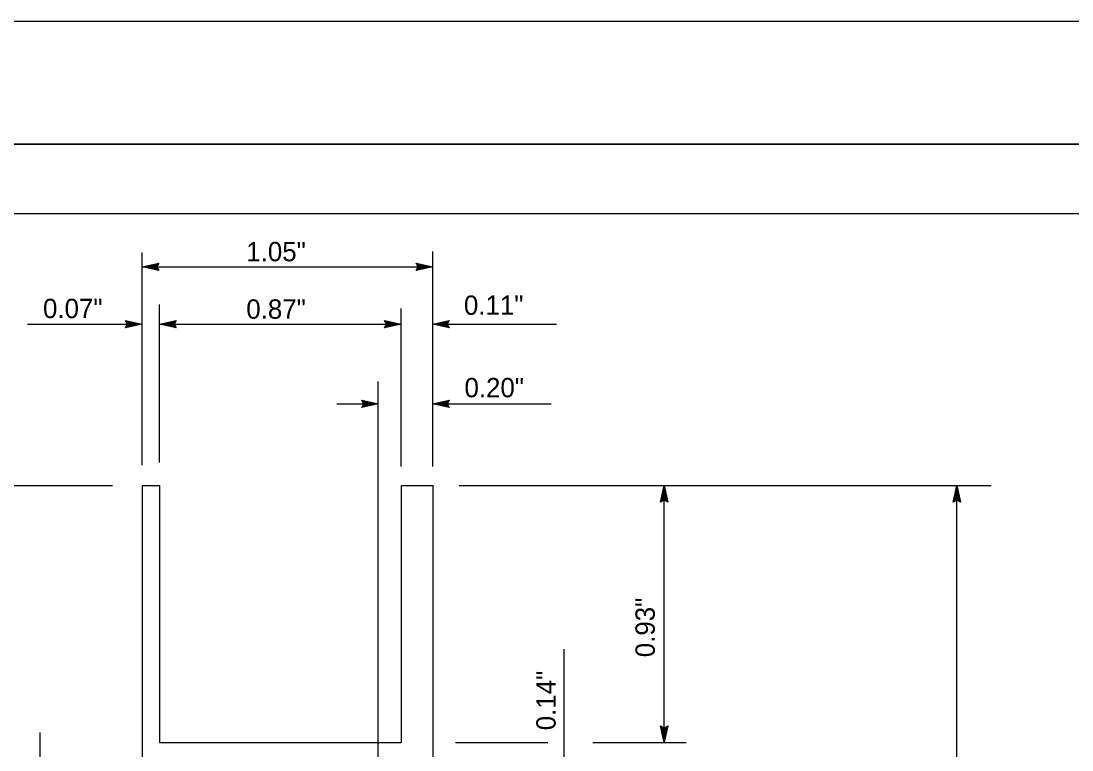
# Model space of a CAD drawing. Extents: x -894 to 866, y -476 to 714.
# Drawn here: x -689.3 to -308.9, y 449.8 to 713.6 of the extents above; entities that cross this region are included whole.
import ezdxf

# ---------------------------------------------------------------- set-up
doc = ezdxf.new("R2010")
doc.units = 0
for name, color, linetype in [('10 Sheet Format', 7, 'Continuous'), ('56 Stage 3 Anno', 7, 'Continuous'), ('57 Undefined', 7, 'Continuous'), ('60 Nongeo Data', 7, 'Continuous')]:
    doc.layers.add(name, color=color, linetype=linetype)

msp = doc.modelspace()

# ---------------------------------------------------------------- linework, layer by layer
at = {"layer": '10 Sheet Format'}
for p, q in [((-863.46, 668.96), (836.55, 668.96)), ((-813.45, 643.96), (811.55, 643.96))]:
    msp.add_line(p, q, dxfattribs=at)
for points in [[(-894.04, 713.56), (865.96, 713.56), (865.96, -476.44), (-894.04, -476.44)], [(-863.46, -431.04), (836.55, -431.04), (836.55, 668.96), (-863.46, 668.96)]]:
    msp.add_lwpolyline(points, close=True, dxfattribs=at)
at = {"layer": '56 Stage 3 Anno'}
for p, q in [((-645.4, 552.87), (-645.4, 629.8)), ((-540.28, 552.41), (-540.28, 630.17)), ((-645.4, 624.66), (-639.4, 625.99)), ((-645.4, 624.66), (-540.28, 624.66)), ((-639.4, 623.32), (-645.4, 624.66)), ((-645.4, 624.66), (-645.4, 624.66)), ((-639.62, 623.68), (-644.02, 624.66)), ((-644.01, 624.67), (-639.63, 625.63)), ((-642.64, 624.66), (-639.81, 625.29)), ((-639.85, 624.04), (-642.64, 624.66)), ((-641.26, 624.66), (-640.05, 624.93)), ((-640.03, 624.39), (-641.26, 624.66)), ((-639.4, 625.99), (-640.2, 624.66)), ((-640.2, 624.66), (-639.4, 623.32)), ((-639.4, 625.99), (-639.4, 625.99)), ((-545.48, 624.66), (-546.28, 626)), ((-546.28, 626), (-546.28, 626)), ((-546.28, 626), (-540.28, 624.66)), ((-540.28, 624.66), (-546.28, 623.33)), ((-546.28, 623.33), (-545.48, 624.66)), ((-546.07, 625.65), (-541.66, 624.66)), ((-541.67, 624.66), (-546.05, 623.69)), ((-543.04, 624.67), (-545.87, 624.04)), ((-545.83, 625.29), (-543.04, 624.67)), ((-545.66, 624.94), (-544.43, 624.67)), ((-544.43, 624.67), (-545.63, 624.4)), ((-540.28, 624.66), (-540.28, 624.66)), ((-639.4, 623.32), (-639.4, 623.32)), ((-546.28, 623.33), (-546.28, 623.33)), ((-639.1, 553.79), (-639.1, 610.94)), ((-551.7, 552.41), (-551.7, 609.56)), ((-650.6, 603.88), (-651.4, 605.22)), ((-651.4, 605.22), (-651.4, 605.22)), ((-651.4, 605.22), (-645.4, 603.88)), ((-651.18, 604.86), (-646.78, 603.88)), ((-639.1, 603.88), (-633.1, 605.21)), ((-637.71, 603.88), (-633.34, 604.85)), ((-633.1, 605.21), (-633.9, 603.88)), ((-633.1, 605.21), (-633.1, 605.21)), ((-556.9, 603.88), (-557.7, 605.22)), ((-557.7, 605.22), (-557.7, 605.22)), ((-557.7, 605.22), (-551.7, 603.88)), ((-557.48, 604.86), (-553.08, 603.88)), ((-540.28, 603.88), (-534.28, 605.21)), ((-538.89, 603.88), (-534.52, 604.85)), ((-534.28, 605.21), (-535.08, 603.88)), ((-534.28, 605.21), (-534.28, 605.21)), ((-686.88, 603.88), (-645.4, 603.88)), ((-645.4, 603.88), (-651.4, 602.55)), ((-651.4, 602.55), (-650.6, 603.88)), ((-651.4, 602.55), (-651.4, 602.55)), ((-646.79, 603.87), (-651.17, 602.91)), ((-648.16, 603.88), (-650.99, 603.25)), ((-650.95, 604.5), (-648.16, 603.88)), ((-650.77, 604.15), (-649.54, 603.88)), ((-649.54, 603.88), (-650.75, 603.61)), ((-645.4, 603.88), (-645.4, 603.88)), ((-639.1, 603.88), (-551.7, 603.88)), ((-633.1, 602.54), (-639.1, 603.88)), ((-639.1, 603.88), (-639.1, 603.88)), ((-633.32, 602.89), (-637.72, 603.88)), ((-636.34, 603.87), (-633.51, 604.5)), ((-633.55, 603.25), (-636.34, 603.87)), ((-634.96, 603.87), (-633.75, 604.14)), ((-633.73, 603.6), (-634.96, 603.87)), ((-633.9, 603.88), (-633.1, 602.54)), ((-633.1, 602.54), (-633.1, 602.54)), ((-551.7, 603.88), (-557.7, 602.55)), ((-557.7, 602.55), (-556.9, 603.88)), ((-557.7, 602.55), (-557.7, 602.55)), ((-553.09, 603.87), (-557.46, 602.91)), ((-554.46, 603.88), (-557.29, 603.25)), ((-557.25, 604.5), (-554.46, 603.88)), ((-557.07, 604.15), (-555.84, 603.88)), ((-555.84, 603.88), (-557.05, 603.61)), ((-551.7, 603.88), (-551.7, 603.88)), ((-540.28, 603.88), (-495.5, 603.88)), ((-534.28, 602.54), (-540.28, 603.88)), ((-540.28, 603.88), (-540.28, 603.88)), ((-534.5, 602.89), (-538.9, 603.88)), ((-537.52, 603.87), (-534.69, 604.5)), ((-534.73, 603.25), (-537.52, 603.87)), ((-536.14, 603.87), (-534.93, 604.14)), ((-534.91, 603.6), (-536.14, 603.87)), ((-535.08, 603.88), (-534.28, 602.54)), ((-534.28, 602.54), (-534.28, 602.54)), ((-559.97, 444.81), (-559.97, 583.09)), ((-575.01, 575.03), (-559.97, 575.03)), ((-565.17, 575.03), (-565.97, 576.37)), ((-565.97, 576.37), (-565.97, 576.37)), ((-565.97, 576.37), (-559.97, 575.03)), ((-559.97, 575.03), (-565.97, 573.7)), ((-565.97, 573.7), (-565.17, 575.03)), ((-565.75, 576.01), (-561.35, 575.03)), ((-561.36, 575.03), (-565.73, 574.06)), ((-562.73, 575.03), (-565.55, 574.41)), ((-565.52, 575.65), (-562.73, 575.03)), ((-565.34, 575.31), (-564.11, 575.03)), ((-564.11, 575.03), (-565.32, 574.77)), ((-559.97, 575.03), (-559.97, 575.03)), ((-540.28, 575.03), (-534.28, 576.36)), ((-540.28, 575.03), (-497.35, 575.03)), ((-534.28, 573.69), (-540.28, 575.03)), ((-540.28, 575.03), (-540.28, 575.03)), ((-534.5, 574.04), (-538.9, 575.03)), ((-538.89, 575.03), (-534.52, 576)), ((-537.52, 575.03), (-534.69, 575.65)), ((-534.73, 574.4), (-537.52, 575.03)), ((-536.14, 575.03), (-534.93, 575.29)), ((-534.91, 574.75), (-536.14, 575.03)), ((-534.28, 576.36), (-535.08, 575.03)), ((-535.08, 575.03), (-534.28, 573.69)), ((-534.28, 576.36), (-534.28, 576.36)), ((-565.97, 573.7), (-565.97, 573.7)), ((-534.28, 573.69), (-534.28, 573.69)), ((-766.15, 545.45), (-656.2, 545.45)), ((-530.68, 545.45), (-338.16, 545.45)), ((-457.83, 539.45), (-456.49, 545.45)), ((-457.47, 539.66), (-456.49, 544.07)), ((-456.49, 452.53), (-456.49, 545.45)), ((-456.49, 545.45), (-456.49, 545.45)), ((-456.49, 545.45), (-455.16, 539.45)), ((-456.49, 544.05), (-455.52, 539.68)), ((-351.91, 539.45), (-350.57, 545.45)), ((-351.55, 539.66), (-350.57, 544.07)), ((-350.57, 277.73), (-350.57, 545.45)), ((-350.57, 545.45), (-350.57, 545.45)), ((-350.57, 545.45), (-349.24, 539.45)), ((-350.57, 544.05), (-349.6, 539.68)), ((-456.49, 540.25), (-457.83, 539.45)), ((-457.11, 539.9), (-456.49, 542.68)), ((-456.77, 540.07), (-456.49, 541.3)), ((-456.49, 542.68), (-455.87, 539.86)), ((-456.49, 541.3), (-456.23, 540.09)), ((-455.16, 539.45), (-456.49, 540.25)), ((-350.57, 540.25), (-351.91, 539.45)), ((-351.19, 539.9), (-350.57, 542.68)), ((-350.85, 540.07), (-350.57, 541.3)), ((-350.57, 542.68), (-349.95, 539.86)), ((-350.57, 541.3), (-350.3, 540.09)), ((-349.24, 539.45), (-350.57, 540.25)), ((-457.83, 539.45), (-457.83, 539.45)), ((-455.16, 539.45), (-455.16, 539.45)), ((-351.91, 539.45), (-351.91, 539.45)), ((-349.24, 539.45), (-349.24, 539.45)), ((-492.75, 439.54), (-492.75, 486.26)), ((-456.49, 452.53), (-457.82, 458.53)), ((-457.82, 458.53), (-457.82, 458.53)), ((-457.82, 458.53), (-456.49, 457.73)), ((-456.49, 453.92), (-457.46, 458.3)), ((-456.49, 455.29), (-457.11, 458.12)), ((-456.49, 456.68), (-456.75, 457.89)), ((-456.49, 457.73), (-455.15, 458.53)), ((-455.15, 458.53), (-456.49, 452.53)), ((-455.51, 458.32), (-456.49, 453.91)), ((-455.87, 458.08), (-456.49, 455.29)), ((-456.21, 457.91), (-456.49, 456.68)), ((-455.15, 458.53), (-455.15, 458.53)), ((-682.34, 441.1), (-682.34, 456.17)), ((-532.05, 452.53), (-498.55, 452.53)), ((-482.37, 452.53), (-448.56, 452.53)), ((-456.49, 452.53), (-456.49, 452.53))]:
    msp.add_line(p, q, dxfattribs=at)
at = {"layer": '60 Nongeo Data'}
for p, q in [((-645.4, 545.45), (-645.4, 445.62)), ((-645.4, 545.45), (-639.1, 545.45)), ((-639.1, 545.45), (-639.1, 452.53)), ((-551.7, 545.45), (-551.7, 452.53)), ((-551.7, 545.45), (-540.28, 545.45)), ((-540.28, 545.45), (-540.28, 424.58)), ((-639.1, 452.53), (-551.7, 452.53))]:
    msp.add_line(p, q, dxfattribs=at)

# ---------------------------------------------------------------- texts
at = {"layer": '57 Undefined'}
for s, p in [('1.05"', (-607.73, 626.63)), ('0.07"', (-681.29, 606.07)), ('0.87"', (-607.73, 605.85)), ('0.11"', (-528.97, 607.26)), ('0.20"', (-528.77, 577.43))]:
    msp.add_text(s, height=7, dxfattribs=at).set_placement(p)
for s, p in [('0.93"', (-459.91, 483.37)), ('0.14"', (-495.78, 456.95))]:
    msp.add_text(s, height=7, rotation=90, dxfattribs=at).set_placement(p)

doc.saveas('drawing.dxf')
